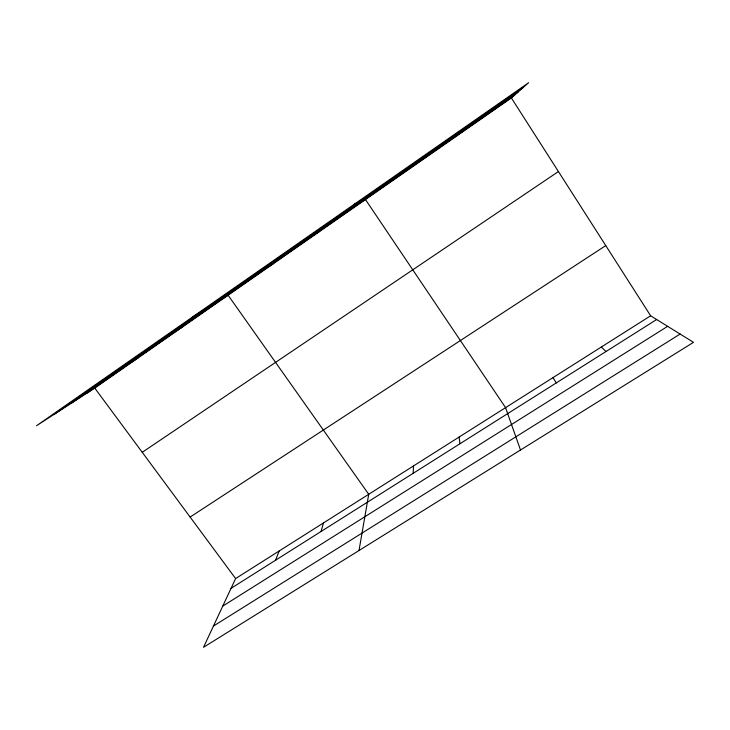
<?xml version="1.0" encoding="UTF-8"?>
<svg xmlns="http://www.w3.org/2000/svg" width="730" height="730" viewBox="0 0 730 730"><rect width="100%" height="100%" fill="white"/><g stroke="black" fill="none" stroke-linecap="round" stroke-linejoin="round"><path stroke-width="1.09" d="M413.207 473.286L413.472 465.959M359.005 550.529L368.723 494.283L228.107 295.221L192.227 317.203M321.017 531.522L323.499 522.917M275.593 560.211L279.134 551.004M650.64 315.798L235.607 578.561L203.524 647.3L693.5 342.334L650.64 315.798L511.383 97.948L528.639 82.7L36.5 425.754L94.754 388.086L511.383 97.948M461.743 132.513L462.784 131.345M54.567 414.074L523.227 87.481M71.494 403.133L518.2 91.916M86.505 393.424L513.792 95.812M142.25 452.308L558.432 171.541M190.129 517.059L605.763 245.59M131.099 362.363L138.335 357.746M231.045 588.343L656.662 319.521M222.76 606.101L667.649 326.328M176.605 330.672L182.774 326.794M213.434 626.066L680.123 334.048M269.06 266.277L272.993 263.959M315.999 233.582L318.773 232.085M354.388 204.163L365.474 199.564L505.571 407.641L520.49 450.018M601.328 347.015L605.991 351.531M94.754 388.086L235.607 578.561M552.975 377.629L556.333 382.885M459.079 437.078L459.973 443.749"/></g></svg>
